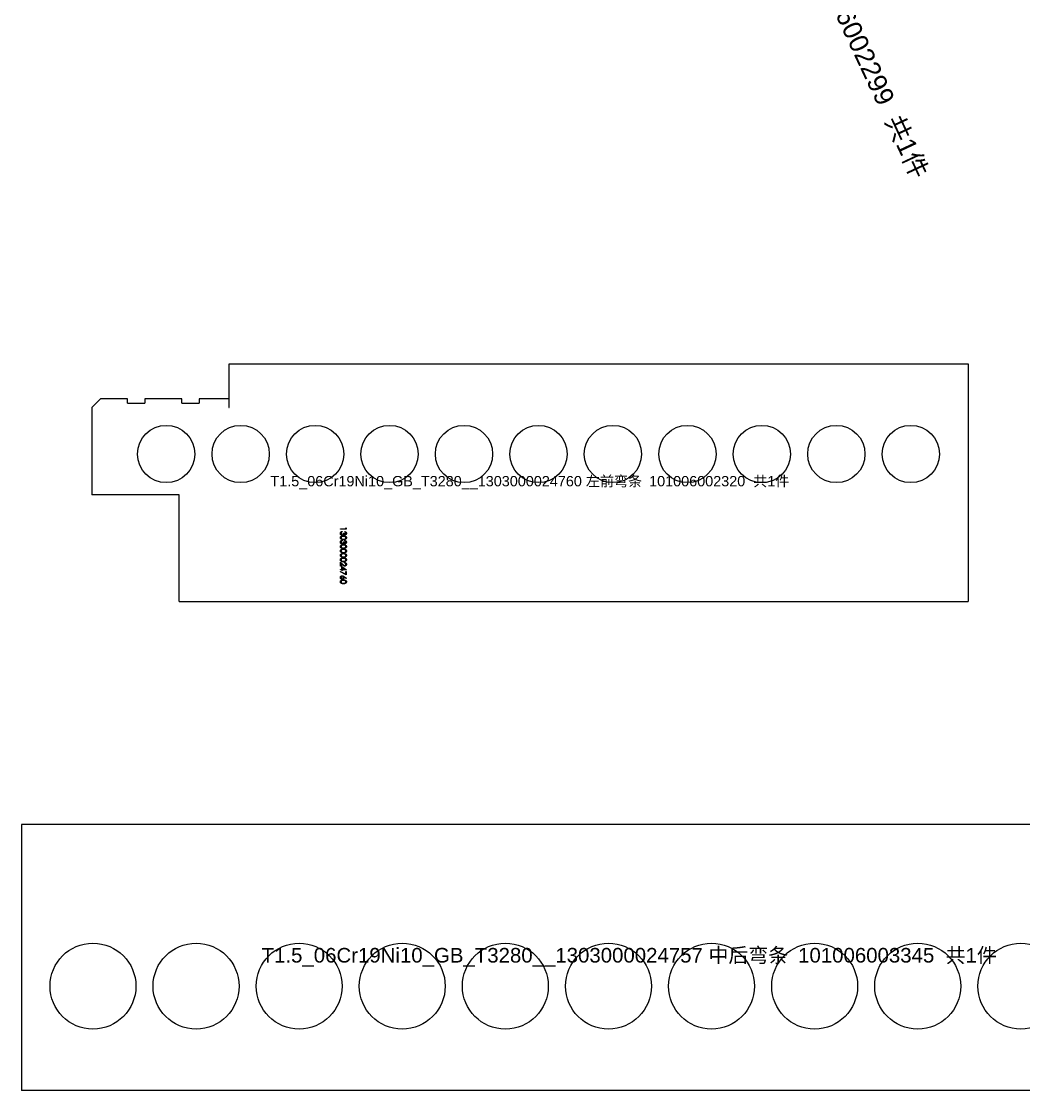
# Model space of a CAD drawing. Extents: x -16 to 22649, y -4599 to 814.
# Drawn here: x 364.2 to 714.2, y -1834.9 to -1461.6 of the extents above; entities that cross this region are included whole.
import ezdxf

# ---------------------------------------------------------------- set-up
doc = ezdxf.new("R2010")
doc.units = 0
doc.header["$MEASUREMENT"] = 0
doc.linetypes.add('CENTERX2', pattern=[20.32, 12.7, -2.54, 2.54, -2.54])
doc.layers.get('0').update_dxf_attribs({"linetype": 'CONTINUOUS'})
for name, color, linetype in [('1', 6, 'CENTERX2'), ('S1', 7, 'CONTINUOUS'), ('SLD-0', 7, 'CONTINUOUS')]:
    doc.layers.add(name, color=color, linetype=linetype)
doc.styles.get("Standard").update_dxf_attribs({"font": 'arial.ttf'})

# ---------------------------------------------------------------- blocks, each defined once
blk = doc.blocks.new('1303000024773_前顶弯条_1010060')
at = {"layer": 'S1', "color": 3, "insert": (24.54, -11.44), "char_height": 6.6, "attachment_point": 5}
blk.add_mtext('T1.5_06Cr19Ni10_GB_T3280__1303000024773 {\\fSimSun|b0|i0|c134|p2;前顶弯条 }101006002299  {\\fSimSun|b0|i0|c134|p2;共}1{\\fSimSun|b0|i0|c134|p2;件}', dxfattribs=at)
blk = doc.blocks.new('1303000024757_中后弯条_1010060')
at = {"layer": 'SLD-0', "linetype": 'CONTINUOUS'}
for p, q in [((-212.25, 35), (-212.25, -57.96)), ((181.75, 35), (-212.25, 35)), ((164.25, -57.96), (-212.25, -57.96))]:
    blk.add_line(p, q, dxfattribs=at)
for centre in [(-187.25, -21.48), (-151.25, -21.48), (-115.25, -21.48), (-79.25, -21.48), (-43.25, -21.48), (-7.25, -21.48), (28.75, -21.48), (64.75, -21.48), (100.75, -21.48), (136.75, -21.48)]:
    blk.add_circle(centre, 15, dxfattribs=at)
at = {"layer": 'S1', "color": 3, "insert": (0, -11.43), "char_height": 5.1, "attachment_point": 5}
blk.add_mtext('T1.5_06Cr19Ni10_GB_T3280__1303000024757 {\\fSimSun|b0|i0|c134|p2;中后弯条 }101006003345  {\\fSimSun|b0|i0|c134|p2;共}1{\\fSimSun|b0|i0|c134|p2;件}', dxfattribs=at)
blk = doc.blocks.new('1303000024760_左前弯条_1010060')
at = {"layer": '1', "color": 6, "linetype": 'CONTINUOUS', "flags": 128}
for points in [[(-64.58, -10.8), (-64.58, -10.62), (-64.58, -10.62), (-64.52, -10.64), (-64.46, -10.66), (-64.41, -10.68), (-64.36, -10.71), (-64.31, -10.73), (-64.27, -10.77), (-64.23, -10.8), (-64.2, -10.84), (-64.17, -10.88), (-64.14, -10.92), (-64.12, -10.97), (-64.1, -11.01), (-64.09, -11.06), (-64.07, -11.11), (-64.07, -11.16), (-64.07, -11.22), (-64.07, -11.22), (-64.07, -11.3), (-64.08, -11.37), (-64.11, -11.44), (-64.14, -11.51), (-64.18, -11.58), (-64.22, -11.64), (-64.27, -11.69), (-64.33, -11.73), (-64.39, -11.76), (-64.46, -11.78), (-64.52, -11.8), (-64.59, -11.8), (-64.59, -11.8), (-64.65, -11.8), (-64.71, -11.79), (-64.77, -11.77), (-64.82, -11.74), (-64.87, -11.71), (-64.91, -11.67), (-64.96, -11.62), (-65, -11.57), (-65, -11.57), (-65.03, -11.63), (-65.07, -11.69), (-65.12, -11.74), (-65.17, -11.79), (-65.17, -11.79), (-65.21, -11.81), (-65.25, -11.84), (-65.29, -11.86), (-65.34, -11.88), (-65.38, -11.89), (-65.43, -11.9), (-65.47, -11.9), (-65.52, -11.91), (-65.52, -11.91), (-65.61, -11.9), (-65.69, -11.88), (-65.77, -11.85), (-65.85, -11.81), (-65.92, -11.76), (-65.98, -11.71), (-66.04, -11.64), (-66.08, -11.57), (-66.12, -11.48), (-66.15, -11.4), (-66.16, -11.31), (-66.17, -11.21), (-66.17, -11.21), (-66.17, -11.15), (-66.16, -11.09), (-66.15, -11.03), (-66.13, -10.97), (-66.11, -10.92), (-66.08, -10.87), (-66.05, -10.82), (-66.02, -10.78), (-65.98, -10.73), (-65.94, -10.7), (-65.89, -10.66), (-65.83, -10.63), (-65.78, -10.6), (-65.72, -10.58), (-65.65, -10.56), (-65.58, -10.55), (-65.58, -10.55), (-65.58, -10.73), (-65.58, -10.73), (-65.63, -10.74), (-65.67, -10.76), (-65.71, -10.77), (-65.74, -10.79), (-65.78, -10.81), (-65.81, -10.83), (-65.83, -10.86), (-65.86, -10.88), (-65.86, -10.88), (-65.88, -10.92), (-65.9, -10.95), (-65.92, -10.99), (-65.94, -11.03), (-65.95, -11.07), (-65.96, -11.12), (-65.96, -11.17), (-65.96, -11.22), (-65.96, -11.22), (-65.96, -11.27), (-65.96, -11.33), (-65.95, -11.38), (-65.93, -11.42), (-65.91, -11.47), (-65.89, -11.51), (-65.87, -11.55), (-65.84, -11.59), (-65.8, -11.62), (-65.77, -11.65), (-65.74, -11.67), (-65.7, -11.69), (-65.66, -11.71), (-65.62, -11.72), (-65.58, -11.72), (-65.54, -11.73), (-65.54, -11.73), (-65.48, -11.72), (-65.43, -11.71), (-65.38, -11.69), (-65.33, -11.66), (-65.28, -11.62), (-65.24, -11.58), (-65.21, -11.53), (-65.18, -11.47), (-65.17, -11.44), (-65.16, -11.4), (-65.15, -11.37), (-65.14, -11.32), (-65.13, -11.28), (-65.13, -11.22), (-65.12, -11.17), (-65.12, -11.11), (-65.12, -11.11), (-64.91, -11.11), (-64.91, -11.11), (-64.91, -11.18), (-64.9, -11.25), (-64.89, -11.32), (-64.87, -11.39), (-64.84, -11.44), (-64.81, -11.49), (-64.78, -11.53), (-64.74, -11.57), (-64.71, -11.59), (-64.67, -11.61), (-64.63, -11.62), (-64.59, -11.62), (-64.59, -11.62), (-64.55, -11.62), (-64.52, -11.62), (-64.49, -11.61), (-64.47, -11.59), (-64.44, -11.58), (-64.41, -11.56), (-64.39, -11.54), (-64.36, -11.51), (-64.34, -11.48), (-64.32, -11.45), (-64.31, -11.42), (-64.29, -11.38), (-64.28, -11.34), (-64.28, -11.3), (-64.27, -11.26), (-64.27, -11.22), (-64.27, -11.22), (-64.28, -11.15), (-64.29, -11.09), (-64.31, -11.03), (-64.34, -10.98), (-64.36, -10.95), (-64.38, -10.93), (-64.41, -10.9), (-64.44, -10.88), (-64.47, -10.86), (-64.5, -10.84), (-64.54, -10.82), (-64.58, -10.8)], [(-64.12, -9.43), (-64.12, -9.8), (-64.12, -9.8), (-66.12, -9.8), (-66.12, -9.8), (-66.12, -9.62), (-66.12, -9.62), (-64.32, -9.62), (-64.32, -9.62), (-64.32, -9.32), (-64.32, -9.32), (-64.12, -9.43)], [(-65.12, -12.08), (-65.02, -12.09), (-64.93, -12.09), (-64.85, -12.1), (-64.77, -12.11), (-64.69, -12.12), (-64.63, -12.13), (-64.56, -12.15), (-64.51, -12.17), (-64.45, -12.19), (-64.4, -12.22), (-64.36, -12.24), (-64.32, -12.27), (-64.28, -12.3), (-64.24, -12.34), (-64.21, -12.37), (-64.18, -12.41), (-64.15, -12.45), (-64.13, -12.49), (-64.11, -12.53), (-64.09, -12.57), (-64.08, -12.62), (-64.07, -12.66), (-64.07, -12.71), (-64.07, -12.75), (-64.07, -12.75), (-64.07, -12.8), (-64.07, -12.85), (-64.08, -12.89), (-64.09, -12.94), (-64.11, -12.98), (-64.13, -13.02), (-64.15, -13.06), (-64.18, -13.1), (-64.21, -13.14), (-64.24, -13.18), (-64.28, -13.21), (-64.32, -13.24), (-64.36, -13.27), (-64.41, -13.3), (-64.46, -13.33), (-64.52, -13.35), (-64.57, -13.37), (-64.64, -13.39), (-64.71, -13.41), (-64.78, -13.42), (-64.86, -13.43), (-64.94, -13.44), (-65.03, -13.44), (-65.12, -13.44), (-65.12, -13.44), (-65.21, -13.44), (-65.3, -13.44), (-65.38, -13.43), (-65.46, -13.42), (-65.53, -13.41), (-65.6, -13.39), (-65.66, -13.37), (-65.72, -13.35), (-65.77, -13.33), (-65.82, -13.3), (-65.87, -13.28), (-65.91, -13.25), (-65.95, -13.21), (-65.99, -13.18), (-66.03, -13.14), (-66.06, -13.11), (-66.08, -13.06), (-66.11, -13.02), (-66.12, -12.98), (-66.14, -12.94), (-66.15, -12.89), (-66.16, -12.85), (-66.17, -12.8), (-66.17, -12.75), (-66.17, -12.75), (-66.17, -12.71), (-66.16, -12.66), (-66.15, -12.62), (-66.14, -12.57), (-66.13, -12.53), (-66.11, -12.49), (-66.08, -12.45), (-66.06, -12.41), (-66.03, -12.37), (-66, -12.34), (-65.96, -12.3), (-65.92, -12.27), (-65.88, -12.24), (-65.83, -12.22), (-65.78, -12.19), (-65.73, -12.17), (-65.67, -12.15), (-65.61, -12.13), (-65.54, -12.12), (-65.47, -12.11), (-65.39, -12.1), (-65.3, -12.09), (-65.21, -12.09), (-65.12, -12.08)], [(-64.58, -13.88), (-64.58, -13.7), (-64.58, -13.7), (-64.52, -13.72), (-64.46, -13.73), (-64.41, -13.76), (-64.36, -13.78), (-64.31, -13.81), (-64.27, -13.84), (-64.23, -13.88), (-64.2, -13.92), (-64.17, -13.96), (-64.14, -14), (-64.12, -14.04), (-64.1, -14.09), (-64.09, -14.14), (-64.07, -14.19), (-64.07, -14.24), (-64.07, -14.3), (-64.07, -14.3), (-64.07, -14.37), (-64.08, -14.45), (-64.11, -14.52), (-64.14, -14.59), (-64.18, -14.66), (-64.22, -14.71), (-64.27, -14.76), (-64.33, -14.8), (-64.39, -14.84), (-64.46, -14.86), (-64.52, -14.87), (-64.59, -14.88), (-64.59, -14.88), (-64.65, -14.88), (-64.71, -14.87), (-64.77, -14.85), (-64.82, -14.82), (-64.87, -14.79), (-64.91, -14.75), (-64.96, -14.7), (-65, -14.65), (-65, -14.65), (-65.03, -14.71), (-65.07, -14.77), (-65.12, -14.82), (-65.17, -14.86), (-65.17, -14.86), (-65.21, -14.89), (-65.25, -14.91), (-65.29, -14.94), (-65.34, -14.95), (-65.38, -14.97), (-65.43, -14.97), (-65.47, -14.98), (-65.52, -14.98), (-65.52, -14.98), (-65.61, -14.98), (-65.69, -14.96), (-65.77, -14.93), (-65.85, -14.89), (-65.92, -14.84), (-65.98, -14.78), (-66.04, -14.72), (-66.08, -14.64), (-66.12, -14.56), (-66.15, -14.48), (-66.16, -14.39), (-66.17, -14.29), (-66.17, -14.29), (-66.17, -14.23), (-66.16, -14.16), (-66.15, -14.11), (-66.13, -14.05), (-66.11, -14), (-66.08, -13.95), (-66.05, -13.9), (-66.02, -13.85), (-65.98, -13.81), (-65.94, -13.77), (-65.89, -13.74), (-65.83, -13.71), (-65.78, -13.68), (-65.72, -13.66), (-65.65, -13.64), (-65.58, -13.62), (-65.58, -13.62), (-65.58, -13.8), (-65.58, -13.8), (-65.63, -13.82), (-65.67, -13.83), (-65.71, -13.85), (-65.74, -13.87), (-65.78, -13.89), (-65.81, -13.91), (-65.83, -13.93), (-65.86, -13.96), (-65.86, -13.96), (-65.88, -13.99), (-65.9, -14.03), (-65.92, -14.07), (-65.94, -14.11), (-65.95, -14.15), (-65.96, -14.2), (-65.96, -14.24), (-65.96, -14.29), (-65.96, -14.29), (-65.96, -14.35), (-65.96, -14.4), (-65.95, -14.45), (-65.93, -14.5), (-65.91, -14.55), (-65.89, -14.59), (-65.87, -14.63), (-65.84, -14.66), (-65.8, -14.7), (-65.77, -14.72), (-65.74, -14.75), (-65.7, -14.77), (-65.66, -14.78), (-65.62, -14.79), (-65.58, -14.8), (-65.54, -14.8), (-65.54, -14.8), (-65.48, -14.8), (-65.43, -14.79), (-65.38, -14.76), (-65.33, -14.73), (-65.28, -14.7), (-65.24, -14.65), (-65.21, -14.6), (-65.18, -14.55), (-65.17, -14.52), (-65.16, -14.48), (-65.15, -14.44), (-65.14, -14.4), (-65.13, -14.35), (-65.13, -14.3), (-65.12, -14.25), (-65.12, -14.19), (-65.12, -14.19), (-64.91, -14.19), (-64.91, -14.19), (-64.91, -14.26), (-64.9, -14.33), (-64.89, -14.4), (-64.87, -14.46), (-64.84, -14.52), (-64.81, -14.57), (-64.78, -14.61), (-64.74, -14.64), (-64.71, -14.67), (-64.67, -14.69), (-64.63, -14.7), (-64.59, -14.7), (-64.59, -14.7), (-64.55, -14.7), (-64.52, -14.69), (-64.49, -14.68), (-64.47, -14.67), (-64.44, -14.66), (-64.41, -14.64), (-64.39, -14.61), (-64.36, -14.59), (-64.34, -14.56), (-64.32, -14.53), (-64.31, -14.49), (-64.29, -14.46), (-64.28, -14.42), (-64.28, -14.38), (-64.27, -14.34), (-64.27, -14.3), (-64.27, -14.3), (-64.28, -14.23), (-64.29, -14.17), (-64.31, -14.11), (-64.34, -14.05), (-64.36, -14.03), (-64.38, -14), (-64.41, -13.98), (-64.44, -13.96), (-64.47, -13.94), (-64.5, -13.92), (-64.54, -13.9), (-64.58, -13.88)], [(-65.12, -12.26), (-65.2, -12.26), (-65.27, -12.27), (-65.34, -12.27), (-65.41, -12.28), (-65.47, -12.29), (-65.52, -12.3), (-65.57, -12.31), (-65.62, -12.33), (-65.66, -12.34), (-65.7, -12.36), (-65.73, -12.38), (-65.77, -12.4), (-65.8, -12.42), (-65.83, -12.45), (-65.85, -12.48), (-65.88, -12.51), (-65.91, -12.57), (-65.94, -12.63), (-65.96, -12.69), (-65.96, -12.76), (-65.96, -12.76), (-65.96, -12.83), (-65.94, -12.89), (-65.92, -12.95), (-65.88, -13.01), (-65.86, -13.04), (-65.83, -13.07), (-65.8, -13.09), (-65.77, -13.11), (-65.74, -13.14), (-65.7, -13.15), (-65.66, -13.17), (-65.62, -13.19), (-65.62, -13.19), (-65.57, -13.21), (-65.51, -13.22), (-65.45, -13.23), (-65.39, -13.25), (-65.33, -13.25), (-65.26, -13.26), (-65.19, -13.26), (-65.12, -13.26), (-65.12, -13.26), (-65.05, -13.26), (-64.98, -13.26), (-64.91, -13.25), (-64.85, -13.25), (-64.79, -13.24), (-64.73, -13.23), (-64.68, -13.21), (-64.63, -13.2), (-64.59, -13.18), (-64.55, -13.16), (-64.51, -13.14), (-64.47, -13.12), (-64.44, -13.09), (-64.41, -13.07), (-64.38, -13.04), (-64.36, -13.01), (-64.32, -12.95), (-64.29, -12.89), (-64.28, -12.82), (-64.27, -12.76), (-64.27, -12.76), (-64.28, -12.69), (-64.29, -12.63), (-64.32, -12.57), (-64.36, -12.51), (-64.38, -12.48), (-64.41, -12.45), (-64.44, -12.43), (-64.47, -12.4), (-64.5, -12.38), (-64.54, -12.36), (-64.57, -12.34), (-64.62, -12.33), (-64.66, -12.31), (-64.71, -12.3), (-64.77, -12.29), (-64.83, -12.28), (-64.89, -12.27), (-64.96, -12.27), (-65.04, -12.26), (-65.12, -12.26)], [(-65.12, -15.16), (-65.02, -15.16), (-64.93, -15.17), (-64.85, -15.17), (-64.77, -15.18), (-64.69, -15.19), (-64.63, -15.21), (-64.56, -15.23), (-64.51, -15.25), (-64.45, -15.27), (-64.4, -15.29), (-64.36, -15.32), (-64.32, -15.35), (-64.28, -15.38), (-64.24, -15.41), (-64.21, -15.45), (-64.18, -15.48), (-64.15, -15.52), (-64.13, -15.56), (-64.11, -15.61), (-64.09, -15.65), (-64.08, -15.69), (-64.07, -15.74), (-64.07, -15.78), (-64.07, -15.83), (-64.07, -15.83), (-64.07, -15.88), (-64.07, -15.92), (-64.08, -15.97), (-64.09, -16.01), (-64.11, -16.06), (-64.13, -16.1), (-64.15, -16.14), (-64.18, -16.18), (-64.21, -16.22), (-64.24, -16.26), (-64.28, -16.29), (-64.32, -16.32), (-64.36, -16.35), (-64.41, -16.38), (-64.46, -16.41), (-64.52, -16.43), (-64.57, -16.45), (-64.64, -16.47), (-64.71, -16.48), (-64.78, -16.5), (-64.86, -16.51), (-64.94, -16.51), (-65.03, -16.52), (-65.12, -16.52), (-65.12, -16.52), (-65.21, -16.52), (-65.3, -16.51), (-65.38, -16.51), (-65.46, -16.5), (-65.53, -16.49), (-65.6, -16.47), (-65.66, -16.45), (-65.72, -16.43), (-65.77, -16.41), (-65.82, -16.38), (-65.87, -16.35), (-65.91, -16.32), (-65.95, -16.29), (-65.99, -16.26), (-66.03, -16.22), (-66.06, -16.18), (-66.08, -16.14), (-66.11, -16.1), (-66.12, -16.06), (-66.14, -16.01), (-66.15, -15.97), (-66.16, -15.92), (-66.17, -15.88), (-66.17, -15.83), (-66.17, -15.83), (-66.17, -15.78), (-66.16, -15.74), (-66.15, -15.69), (-66.14, -15.65), (-66.13, -15.61), (-66.11, -15.57), (-66.08, -15.53), (-66.06, -15.49), (-66.03, -15.45), (-66, -15.41), (-65.96, -15.38), (-65.92, -15.35), (-65.88, -15.32), (-65.83, -15.29), (-65.78, -15.27), (-65.73, -15.25), (-65.67, -15.23), (-65.61, -15.21), (-65.54, -15.2), (-65.47, -15.18), (-65.39, -15.17), (-65.3, -15.17), (-65.21, -15.16), (-65.12, -15.16)], [(-65.12, -16.7), (-65.02, -16.7), (-64.93, -16.71), (-64.85, -16.71), (-64.77, -16.72), (-64.69, -16.73), (-64.63, -16.75), (-64.56, -16.76), (-64.51, -16.78), (-64.45, -16.81), (-64.4, -16.83), (-64.36, -16.86), (-64.32, -16.89), (-64.28, -16.92), (-64.24, -16.95), (-64.21, -16.99), (-64.18, -17.02), (-64.15, -17.06), (-64.13, -17.1), (-64.11, -17.14), (-64.09, -17.19), (-64.08, -17.23), (-64.07, -17.28), (-64.07, -17.32), (-64.07, -17.37), (-64.07, -17.37), (-64.07, -17.42), (-64.07, -17.46), (-64.08, -17.51), (-64.09, -17.55), (-64.11, -17.6), (-64.13, -17.64), (-64.15, -17.68), (-64.18, -17.72), (-64.21, -17.76), (-64.24, -17.79), (-64.28, -17.83), (-64.32, -17.86), (-64.36, -17.89), (-64.41, -17.92), (-64.46, -17.94), (-64.52, -17.97), (-64.57, -17.99), (-64.64, -18.01), (-64.71, -18.02), (-64.78, -18.04), (-64.86, -18.05), (-64.94, -18.05), (-65.03, -18.06), (-65.12, -18.06), (-65.12, -18.06), (-65.21, -18.06), (-65.3, -18.05), (-65.38, -18.05), (-65.46, -18.04), (-65.53, -18.02), (-65.6, -18.01), (-65.66, -17.99), (-65.72, -17.97), (-65.77, -17.95), (-65.82, -17.92), (-65.87, -17.89), (-65.91, -17.86), (-65.95, -17.83), (-65.99, -17.8), (-66.03, -17.76), (-66.06, -17.72), (-66.08, -17.68), (-66.11, -17.64), (-66.12, -17.6), (-66.14, -17.55), (-66.15, -17.51), (-66.16, -17.46), (-66.17, -17.42), (-66.17, -17.37), (-66.17, -17.37), (-66.17, -17.32), (-66.16, -17.28), (-66.15, -17.23), (-66.14, -17.19), (-66.13, -17.15), (-66.11, -17.1), (-66.08, -17.06), (-66.06, -17.02), (-66.03, -16.99), (-66, -16.95), (-65.96, -16.92), (-65.92, -16.89), (-65.88, -16.86), (-65.83, -16.83), (-65.78, -16.81), (-65.73, -16.79), (-65.67, -16.77), (-65.61, -16.75), (-65.54, -16.73), (-65.47, -16.72), (-65.39, -16.71), (-65.3, -16.71), (-65.21, -16.7), (-65.12, -16.7)], [(-65.12, -18.24), (-65.02, -18.24), (-64.93, -18.24), (-64.85, -18.25), (-64.77, -18.26), (-64.69, -18.27), (-64.63, -18.29), (-64.56, -18.3), (-64.51, -18.32), (-64.45, -18.35), (-64.4, -18.37), (-64.36, -18.4), (-64.32, -18.43), (-64.28, -18.46), (-64.24, -18.49), (-64.21, -18.52), (-64.18, -18.56), (-64.15, -18.6), (-64.13, -18.64), (-64.11, -18.68), (-64.09, -18.73), (-64.08, -18.77), (-64.07, -18.81), (-64.07, -18.86), (-64.07, -18.91), (-64.07, -18.91), (-64.07, -18.95), (-64.07, -19), (-64.08, -19.05), (-64.09, -19.09), (-64.11, -19.13), (-64.13, -19.18), (-64.15, -19.22), (-64.18, -19.26), (-64.21, -19.3), (-64.24, -19.33), (-64.28, -19.37), (-64.32, -19.4), (-64.36, -19.43), (-64.41, -19.46), (-64.46, -19.48), (-64.52, -19.51), (-64.57, -19.53), (-64.64, -19.55), (-64.71, -19.56), (-64.78, -19.57), (-64.86, -19.58), (-64.94, -19.59), (-65.03, -19.6), (-65.12, -19.6), (-65.12, -19.6), (-65.21, -19.6), (-65.3, -19.59), (-65.38, -19.58), (-65.46, -19.57), (-65.53, -19.56), (-65.6, -19.55), (-65.66, -19.53), (-65.72, -19.51), (-65.77, -19.48), (-65.82, -19.46), (-65.87, -19.43), (-65.91, -19.4), (-65.95, -19.37), (-65.99, -19.33), (-66.03, -19.3), (-66.06, -19.26), (-66.08, -19.22), (-66.11, -19.18), (-66.12, -19.14), (-66.14, -19.09), (-66.15, -19.05), (-66.16, -19), (-66.17, -18.95), (-66.17, -18.91), (-66.17, -18.91), (-66.17, -18.86), (-66.16, -18.81), (-66.15, -18.77), (-66.14, -18.73), (-66.13, -18.68), (-66.11, -18.64), (-66.08, -18.6), (-66.06, -18.56), (-66.03, -18.53), (-66, -18.49), (-65.96, -18.46), (-65.92, -18.43), (-65.88, -18.4), (-65.83, -18.37), (-65.78, -18.35), (-65.73, -18.32), (-65.67, -18.3), (-65.61, -18.29), (-65.54, -18.27), (-65.47, -18.26), (-65.39, -18.25), (-65.3, -18.24), (-65.21, -18.24), (-65.12, -18.24)], [(-65.12, -15.34), (-65.2, -15.34), (-65.27, -15.35), (-65.34, -15.35), (-65.41, -15.36), (-65.47, -15.37), (-65.52, -15.38), (-65.57, -15.39), (-65.62, -15.4), (-65.66, -15.42), (-65.7, -15.44), (-65.73, -15.46), (-65.77, -15.48), (-65.8, -15.5), (-65.83, -15.53), (-65.85, -15.55), (-65.88, -15.58), (-65.91, -15.64), (-65.94, -15.71), (-65.96, -15.77), (-65.96, -15.84), (-65.96, -15.84), (-65.96, -15.9), (-65.94, -15.97), (-65.92, -16.03), (-65.88, -16.09), (-65.86, -16.12), (-65.83, -16.14), (-65.8, -16.17), (-65.77, -16.19), (-65.74, -16.21), (-65.7, -16.23), (-65.66, -16.25), (-65.62, -16.27), (-65.62, -16.27), (-65.57, -16.28), (-65.51, -16.3), (-65.45, -16.31), (-65.39, -16.32), (-65.33, -16.33), (-65.26, -16.34), (-65.19, -16.34), (-65.12, -16.34), (-65.12, -16.34), (-65.05, -16.34), (-64.98, -16.34), (-64.91, -16.33), (-64.85, -16.32), (-64.79, -16.31), (-64.73, -16.3), (-64.68, -16.29), (-64.63, -16.27), (-64.59, -16.26), (-64.55, -16.24), (-64.51, -16.22), (-64.47, -16.19), (-64.44, -16.17), (-64.41, -16.14), (-64.38, -16.12), (-64.36, -16.09), (-64.32, -16.03), (-64.29, -15.97), (-64.28, -15.9), (-64.27, -15.84), (-64.27, -15.84), (-64.28, -15.77), (-64.29, -15.71), (-64.32, -15.64), (-64.36, -15.58), (-64.38, -15.55), (-64.41, -15.53), (-64.44, -15.5), (-64.47, -15.48), (-64.5, -15.46), (-64.54, -15.44), (-64.57, -15.42), (-64.62, -15.4), (-64.66, -15.39), (-64.71, -15.38), (-64.77, -15.37), (-64.83, -15.36), (-64.89, -15.35), (-64.96, -15.35), (-65.04, -15.34), (-65.12, -15.34)], [(-65.12, -16.88), (-65.2, -16.88), (-65.27, -16.88), (-65.34, -16.89), (-65.41, -16.89), (-65.47, -16.9), (-65.52, -16.91), (-65.57, -16.93), (-65.62, -16.94), (-65.66, -16.96), (-65.7, -16.98), (-65.73, -16.99), (-65.77, -17.02), (-65.8, -17.04), (-65.83, -17.07), (-65.85, -17.09), (-65.88, -17.12), (-65.91, -17.18), (-65.94, -17.24), (-65.96, -17.31), (-65.96, -17.37), (-65.96, -17.37), (-65.96, -17.44), (-65.94, -17.5), (-65.92, -17.57), (-65.88, -17.63), (-65.86, -17.65), (-65.83, -17.68), (-65.8, -17.71), (-65.77, -17.73), (-65.74, -17.75), (-65.7, -17.77), (-65.66, -17.79), (-65.62, -17.8), (-65.62, -17.8), (-65.57, -17.82), (-65.51, -17.84), (-65.45, -17.85), (-65.39, -17.86), (-65.33, -17.87), (-65.26, -17.87), (-65.19, -17.88), (-65.12, -17.88), (-65.12, -17.88), (-65.05, -17.88), (-64.98, -17.88), (-64.91, -17.87), (-64.85, -17.86), (-64.79, -17.85), (-64.73, -17.84), (-64.68, -17.83), (-64.63, -17.81), (-64.59, -17.79), (-64.55, -17.78), (-64.51, -17.75), (-64.47, -17.73), (-64.44, -17.71), (-64.41, -17.68), (-64.38, -17.65), (-64.36, -17.63), (-64.32, -17.57), (-64.29, -17.5), (-64.28, -17.44), (-64.27, -17.37), (-64.27, -17.37), (-64.28, -17.31), (-64.29, -17.24), (-64.32, -17.18), (-64.36, -17.12), (-64.38, -17.09), (-64.41, -17.07), (-64.44, -17.04), (-64.47, -17.02), (-64.5, -17), (-64.54, -16.98), (-64.57, -16.96), (-64.62, -16.94), (-64.66, -16.93), (-64.71, -16.91), (-64.77, -16.9), (-64.83, -16.9), (-64.89, -16.89), (-64.96, -16.88), (-65.04, -16.88), (-65.12, -16.88)], [(-65.12, -18.42), (-65.2, -18.42), (-65.27, -18.42), (-65.34, -18.43), (-65.41, -18.43), (-65.47, -18.44), (-65.52, -18.45), (-65.57, -18.46), (-65.62, -18.48), (-65.66, -18.5), (-65.7, -18.51), (-65.73, -18.53), (-65.77, -18.55), (-65.8, -18.58), (-65.83, -18.6), (-65.85, -18.63), (-65.88, -18.66), (-65.91, -18.72), (-65.94, -18.78), (-65.96, -18.85), (-65.96, -18.91), (-65.96, -18.91), (-65.96, -18.98), (-65.94, -19.04), (-65.92, -19.11), (-65.88, -19.16), (-65.86, -19.19), (-65.83, -19.22), (-65.8, -19.24), (-65.77, -19.27), (-65.74, -19.29), (-65.7, -19.31), (-65.66, -19.33), (-65.62, -19.34), (-65.62, -19.34), (-65.57, -19.36), (-65.51, -19.38), (-65.45, -19.39), (-65.39, -19.4), (-65.33, -19.41), (-65.26, -19.41), (-65.19, -19.42), (-65.12, -19.42), (-65.12, -19.42), (-65.05, -19.42), (-64.98, -19.41), (-64.91, -19.41), (-64.85, -19.4), (-64.79, -19.39), (-64.73, -19.38), (-64.68, -19.37), (-64.63, -19.35), (-64.59, -19.33), (-64.55, -19.31), (-64.51, -19.29), (-64.47, -19.27), (-64.44, -19.25), (-64.41, -19.22), (-64.38, -19.19), (-64.36, -19.16), (-64.32, -19.1), (-64.29, -19.04), (-64.28, -18.98), (-64.27, -18.91), (-64.27, -18.91), (-64.28, -18.85), (-64.29, -18.78), (-64.32, -18.72), (-64.36, -18.66), (-64.38, -18.63), (-64.41, -18.6), (-64.44, -18.58), (-64.47, -18.56), (-64.5, -18.53), (-64.54, -18.51), (-64.57, -18.5), (-64.62, -18.48), (-64.66, -18.47), (-64.71, -18.45), (-64.77, -18.44), (-64.83, -18.43), (-64.89, -18.43), (-64.96, -18.42), (-65.04, -18.42), (-65.12, -18.42)], [(-65.12, -19.78), (-65.02, -19.78), (-64.93, -19.78), (-64.85, -19.79), (-64.77, -19.8), (-64.69, -19.81), (-64.63, -19.82), (-64.56, -19.84), (-64.51, -19.86), (-64.45, -19.88), (-64.4, -19.91), (-64.36, -19.93), (-64.32, -19.96), (-64.28, -19.99), (-64.24, -20.03), (-64.21, -20.06), (-64.18, -20.1), (-64.15, -20.14), (-64.13, -20.18), (-64.11, -20.22), (-64.09, -20.26), (-64.08, -20.31), (-64.07, -20.35), (-64.07, -20.4), (-64.07, -20.45), (-64.07, -20.45), (-64.07, -20.49), (-64.07, -20.54), (-64.08, -20.59), (-64.09, -20.63), (-64.11, -20.67), (-64.13, -20.72), (-64.15, -20.76), (-64.18, -20.8), (-64.21, -20.83), (-64.24, -20.87), (-64.28, -20.9), (-64.32, -20.94), (-64.36, -20.97), (-64.41, -20.99), (-64.46, -21.02), (-64.52, -21.04), (-64.57, -21.07), (-64.64, -21.08), (-64.71, -21.1), (-64.78, -21.11), (-64.86, -21.12), (-64.94, -21.13), (-65.03, -21.13), (-65.12, -21.14), (-65.12, -21.14), (-65.21, -21.13), (-65.3, -21.13), (-65.38, -21.12), (-65.46, -21.11), (-65.53, -21.1), (-65.6, -21.09), (-65.66, -21.07), (-65.72, -21.05), (-65.77, -21.02), (-65.82, -21), (-65.87, -20.97), (-65.91, -20.94), (-65.95, -20.91), (-65.99, -20.87), (-66.03, -20.84), (-66.06, -20.8), (-66.08, -20.76), (-66.11, -20.72), (-66.12, -20.67), (-66.14, -20.63), (-66.15, -20.59), (-66.16, -20.54), (-66.17, -20.49), (-66.17, -20.45), (-66.17, -20.45), (-66.17, -20.4), (-66.16, -20.35), (-66.15, -20.31), (-66.14, -20.26), (-66.13, -20.22), (-66.11, -20.18), (-66.08, -20.14), (-66.06, -20.1), (-66.03, -20.06), (-66, -20.03), (-65.96, -20), (-65.92, -19.97), (-65.88, -19.94), (-65.83, -19.91), (-65.78, -19.89), (-65.73, -19.86), (-65.67, -19.84), (-65.61, -19.82), (-65.54, -19.81), (-65.47, -19.8), (-65.39, -19.79), (-65.3, -19.78), (-65.21, -19.78), (-65.12, -19.78)], [(-64.73, -21.57), (-64.73, -21.39), (-64.73, -21.39), (-64.66, -21.4), (-64.59, -21.41), (-64.53, -21.42), (-64.47, -21.44), (-64.41, -21.47), (-64.35, -21.5), (-64.3, -21.54), (-64.25, -21.59), (-64.21, -21.63), (-64.17, -21.68), (-64.14, -21.74), (-64.11, -21.79), (-64.09, -21.85), (-64.08, -21.91), (-64.07, -21.98), (-64.07, -22.04), (-64.07, -22.04), (-64.07, -22.11), (-64.08, -22.17), (-64.09, -22.23), (-64.11, -22.29), (-64.14, -22.34), (-64.17, -22.39), (-64.2, -22.44), (-64.24, -22.48), (-64.29, -22.52), (-64.34, -22.55), (-64.39, -22.58), (-64.44, -22.61), (-64.49, -22.63), (-64.54, -22.64), (-64.6, -22.65), (-64.66, -22.65), (-64.66, -22.65), (-64.74, -22.64), (-64.82, -22.63), (-64.9, -22.6), (-64.98, -22.57), (-65.02, -22.54), (-65.06, -22.51), (-65.1, -22.48), (-65.15, -22.44), (-65.2, -22.4), (-65.26, -22.35), (-65.32, -22.3), (-65.38, -22.24), (-65.38, -22.24), (-65.91, -21.74), (-65.91, -21.74), (-65.91, -22.67), (-65.91, -22.67), (-66.12, -22.67), (-66.12, -22.67), (-66.12, -21.32), (-66.12, -21.32), (-65.29, -22.09), (-65.29, -22.09), (-65.23, -22.15), (-65.18, -22.2), (-65.12, -22.24), (-65.08, -22.29), (-65.03, -22.32), (-64.99, -22.35), (-64.96, -22.38), (-64.93, -22.4), (-64.87, -22.43), (-64.8, -22.45), (-64.74, -22.46), (-64.68, -22.47), (-64.68, -22.47), (-64.64, -22.47), (-64.6, -22.46), (-64.56, -22.45), (-64.52, -22.44), (-64.49, -22.42), (-64.45, -22.4), (-64.42, -22.37), (-64.39, -22.34), (-64.36, -22.31), (-64.34, -22.28), (-64.32, -22.24), (-64.3, -22.2), (-64.29, -22.16), (-64.28, -22.12), (-64.27, -22.08), (-64.27, -22.04), (-64.27, -22.04), (-64.27, -21.99), (-64.28, -21.94), (-64.29, -21.9), (-64.3, -21.86), (-64.32, -21.82), (-64.34, -21.78), (-64.36, -21.75), (-64.39, -21.72), (-64.42, -21.69), (-64.46, -21.66), (-64.5, -21.64), (-64.54, -21.62), (-64.58, -21.6), (-64.63, -21.59), (-64.68, -21.58), (-64.73, -21.57)], [(-65.12, -19.96), (-65.2, -19.96), (-65.27, -19.96), (-65.34, -19.97), (-65.41, -19.97), (-65.47, -19.98), (-65.52, -19.99), (-65.57, -20), (-65.62, -20.02), (-65.66, -20.03), (-65.7, -20.05), (-65.73, -20.07), (-65.77, -20.09), (-65.8, -20.12), (-65.83, -20.14), (-65.85, -20.17), (-65.88, -20.2), (-65.91, -20.26), (-65.94, -20.32), (-65.96, -20.39), (-65.96, -20.45), (-65.96, -20.45), (-65.96, -20.52), (-65.94, -20.58), (-65.92, -20.64), (-65.88, -20.7), (-65.86, -20.73), (-65.83, -20.76), (-65.8, -20.78), (-65.77, -20.81), (-65.74, -20.83), (-65.7, -20.85), (-65.66, -20.86), (-65.62, -20.88), (-65.62, -20.88), (-65.57, -20.9), (-65.51, -20.91), (-65.45, -20.93), (-65.39, -20.94), (-65.33, -20.95), (-65.26, -20.95), (-65.19, -20.96), (-65.12, -20.96), (-65.12, -20.96), (-65.05, -20.96), (-64.98, -20.95), (-64.91, -20.95), (-64.85, -20.94), (-64.79, -20.93), (-64.73, -20.92), (-64.68, -20.9), (-64.63, -20.89), (-64.59, -20.87), (-64.55, -20.85), (-64.51, -20.83), (-64.47, -20.81), (-64.44, -20.78), (-64.41, -20.76), (-64.38, -20.73), (-64.36, -20.7), (-64.32, -20.64), (-64.29, -20.58), (-64.28, -20.52), (-64.27, -20.45), (-64.27, -20.45), (-64.28, -20.39), (-64.29, -20.32), (-64.32, -20.26), (-64.36, -20.2), (-64.38, -20.17), (-64.41, -20.14), (-64.44, -20.12), (-64.47, -20.09), (-64.5, -20.07), (-64.54, -20.05), (-64.57, -20.03), (-64.62, -20.02), (-64.66, -20), (-64.71, -19.99), (-64.77, -19.98), (-64.83, -19.97), (-64.89, -19.97), (-64.96, -19.96), (-65.04, -19.96), (-65.12, -19.96)], [(-64.12, -24.52), (-64.12, -25.75), (-64.12, -25.75), (-66.17, -24.7), (-66.17, -24.7), (-66.08, -24.54), (-66.08, -24.54), (-64.32, -25.45), (-64.32, -25.45), (-64.32, -24.52), (-64.32, -24.52), (-64.12, -24.52)], [(-64.07, -26.85), (-64.17, -26.99), (-64.17, -26.99), (-64.98, -26.46), (-64.98, -26.46), (-64.97, -26.57), (-64.96, -26.67), (-64.96, -26.67), (-64.97, -26.73), (-64.97, -26.79), (-64.99, -26.85), (-65.01, -26.9), (-65.03, -26.95), (-65.06, -27), (-65.09, -27.05), (-65.13, -27.09), (-65.18, -27.13), (-65.23, -27.17), (-65.27, -27.2), (-65.33, -27.22), (-65.38, -27.24), (-65.44, -27.25), (-65.49, -27.26), (-65.56, -27.26), (-65.56, -27.26), (-65.64, -27.26), (-65.72, -27.24), (-65.79, -27.22), (-65.87, -27.18), (-65.93, -27.14), (-65.99, -27.09), (-66.04, -27.03), (-66.09, -26.96), (-66.12, -26.88), (-66.15, -26.8), (-66.16, -26.72), (-66.17, -26.64), (-66.17, -26.64), (-66.16, -26.56), (-66.15, -26.48), (-66.12, -26.41), (-66.09, -26.33), (-66.05, -26.27), (-65.99, -26.21), (-65.93, -26.16), (-65.87, -26.11), (-65.79, -26.08), (-65.72, -26.05), (-65.64, -26.04), (-65.56, -26.03), (-65.56, -26.03), (-65.5, -26.04), (-65.43, -26.05), (-65.37, -26.06), (-65.3, -26.08), (-65.27, -26.1), (-65.23, -26.11), (-65.19, -26.13), (-65.15, -26.15), (-65.11, -26.17), (-65.07, -26.2), (-65.03, -26.23), (-64.98, -26.26), (-64.98, -26.26), (-64.07, -26.85)], [(-64.07, -23.95), (-64.07, -23.98), (-64.07, -23.98), (-65.45, -23.98), (-65.45, -23.98), (-65.45, -24.21), (-65.45, -24.21), (-65.66, -24.21), (-65.66, -24.21), (-65.66, -23.98), (-65.66, -23.98), (-66.12, -23.98), (-66.12, -23.98), (-66.12, -23.8), (-66.12, -23.8), (-65.66, -23.8), (-65.66, -23.8), (-65.66, -22.85), (-65.66, -22.85), (-64.07, -23.95)], [(-65.45, -23.8), (-64.58, -23.8), (-64.58, -23.8), (-65.45, -23.21), (-65.45, -23.21), (-65.45, -23.8)], [(-65.12, -27.47), (-65.02, -27.47), (-64.93, -27.47), (-64.85, -27.48), (-64.77, -27.49), (-64.69, -27.5), (-64.63, -27.52), (-64.56, -27.53), (-64.51, -27.55), (-64.45, -27.58), (-64.4, -27.6), (-64.36, -27.63), (-64.32, -27.66), (-64.28, -27.69), (-64.24, -27.72), (-64.21, -27.75), (-64.18, -27.79), (-64.15, -27.83), (-64.13, -27.87), (-64.11, -27.91), (-64.09, -27.96), (-64.08, -28), (-64.07, -28.04), (-64.07, -28.09), (-64.07, -28.14), (-64.07, -28.14), (-64.07, -28.19), (-64.07, -28.23), (-64.08, -28.28), (-64.09, -28.32), (-64.11, -28.37), (-64.13, -28.41), (-64.15, -28.45), (-64.18, -28.49), (-64.21, -28.53), (-64.24, -28.56), (-64.28, -28.6), (-64.32, -28.63), (-64.36, -28.66), (-64.41, -28.69), (-64.46, -28.71), (-64.52, -28.74), (-64.57, -28.76), (-64.64, -28.78), (-64.71, -28.79), (-64.78, -28.81), (-64.86, -28.82), (-64.94, -28.82), (-65.03, -28.83), (-65.12, -28.83), (-65.12, -28.83), (-65.21, -28.83), (-65.3, -28.82), (-65.38, -28.82), (-65.46, -28.81), (-65.53, -28.79), (-65.6, -28.78), (-65.66, -28.76), (-65.72, -28.74), (-65.77, -28.71), (-65.82, -28.69), (-65.87, -28.66), (-65.91, -28.63), (-65.95, -28.6), (-65.99, -28.56), (-66.03, -28.53), (-66.06, -28.49), (-66.08, -28.45), (-66.11, -28.41), (-66.12, -28.37), (-66.14, -28.32), (-66.15, -28.28), (-66.16, -28.23), (-66.17, -28.19), (-66.17, -28.14), (-66.17, -28.14), (-66.17, -28.09), (-66.16, -28.04), (-66.15, -28), (-66.14, -27.96), (-66.13, -27.91), (-66.11, -27.87), (-66.08, -27.83), (-66.06, -27.79), (-66.03, -27.76), (-66, -27.72), (-65.96, -27.69), (-65.92, -27.66), (-65.88, -27.63), (-65.83, -27.6), (-65.78, -27.58), (-65.73, -27.55), (-65.67, -27.53), (-65.61, -27.52), (-65.54, -27.5), (-65.47, -27.49), (-65.39, -27.48), (-65.3, -27.47), (-65.21, -27.47), (-65.12, -27.47)], [(-65.17, -26.63), (-65.17, -26.59), (-65.18, -26.54), (-65.19, -26.5), (-65.2, -26.46), (-65.21, -26.43), (-65.23, -26.39), (-65.26, -26.36), (-65.28, -26.33), (-65.31, -26.3), (-65.35, -26.28), (-65.38, -26.26), (-65.41, -26.24), (-65.45, -26.23), (-65.49, -26.22), (-65.53, -26.21), (-65.57, -26.21), (-65.57, -26.21), (-65.61, -26.21), (-65.65, -26.22), (-65.68, -26.23), (-65.72, -26.24), (-65.75, -26.26), (-65.79, -26.28), (-65.82, -26.31), (-65.85, -26.34), (-65.87, -26.37), (-65.9, -26.41), (-65.92, -26.44), (-65.93, -26.48), (-65.95, -26.52), (-65.96, -26.56), (-65.96, -26.6), (-65.96, -26.65), (-65.96, -26.65), (-65.96, -26.69), (-65.96, -26.74), (-65.95, -26.78), (-65.93, -26.82), (-65.92, -26.85), (-65.9, -26.89), (-65.87, -26.92), (-65.85, -26.96), (-65.82, -26.99), (-65.79, -27.01), (-65.75, -27.03), (-65.72, -27.05), (-65.68, -27.07), (-65.65, -27.08), (-65.61, -27.08), (-65.57, -27.08), (-65.57, -27.08), (-65.53, -27.08), (-65.49, -27.08), (-65.45, -27.07), (-65.41, -27.05), (-65.38, -27.03), (-65.35, -27.01), (-65.31, -26.98), (-65.28, -26.95), (-65.26, -26.92), (-65.23, -26.88), (-65.21, -26.85), (-65.2, -26.81), (-65.19, -26.77), (-65.18, -26.72), (-65.17, -26.68), (-65.17, -26.63)], [(-65.12, -27.65), (-65.2, -27.65), (-65.27, -27.65), (-65.34, -27.66), (-65.41, -27.66), (-65.47, -27.67), (-65.52, -27.68), (-65.57, -27.7), (-65.62, -27.71), (-65.66, -27.73), (-65.7, -27.74), (-65.73, -27.76), (-65.77, -27.79), (-65.8, -27.81), (-65.83, -27.83), (-65.85, -27.86), (-65.88, -27.89), (-65.91, -27.95), (-65.94, -28.01), (-65.96, -28.08), (-65.96, -28.14), (-65.96, -28.14), (-65.96, -28.21), (-65.94, -28.27), (-65.92, -28.34), (-65.88, -28.4), (-65.86, -28.42), (-65.83, -28.45), (-65.8, -28.48), (-65.77, -28.5), (-65.74, -28.52), (-65.7, -28.54), (-65.66, -28.56), (-65.62, -28.57), (-65.62, -28.57), (-65.57, -28.59), (-65.51, -28.61), (-65.45, -28.62), (-65.39, -28.63), (-65.33, -28.64), (-65.26, -28.64), (-65.19, -28.65), (-65.12, -28.65), (-65.12, -28.65), (-65.05, -28.65), (-64.98, -28.64), (-64.91, -28.64), (-64.85, -28.63), (-64.79, -28.62), (-64.73, -28.61), (-64.68, -28.6), (-64.63, -28.58), (-64.59, -28.56), (-64.55, -28.54), (-64.51, -28.52), (-64.47, -28.5), (-64.44, -28.48), (-64.41, -28.45), (-64.38, -28.42), (-64.36, -28.4), (-64.32, -28.33), (-64.29, -28.27), (-64.28, -28.21), (-64.27, -28.14), (-64.27, -28.14), (-64.28, -28.08), (-64.29, -28.01), (-64.32, -27.95), (-64.36, -27.89), (-64.38, -27.86), (-64.41, -27.84), (-64.44, -27.81), (-64.47, -27.79), (-64.5, -27.76), (-64.54, -27.74), (-64.57, -27.73), (-64.62, -27.71), (-64.66, -27.7), (-64.71, -27.68), (-64.77, -27.67), (-64.83, -27.66), (-64.89, -27.66), (-64.96, -27.65), (-65.04, -27.65), (-65.12, -27.65)]]:
    blk.add_lwpolyline(points, dxfattribs=at)
at = {"layer": 'SLD-0', "linetype": 'CONTINUOUS'}
for p, q in [((-105, 32.73), (-105, 47.96)), ((-105, 47.96), (153, 47.96)), ((153, 47.96), (153, -35)), ((-153, 32.73), (-150, 35.73)), ((-140.5, 35.73), (-150, 35.73)), ((-140.5, 34.23), (-140.5, 35.73)), ((-140.5, 34.23), (-134.5, 34.23)), ((-134.5, 35.73), (-134.5, 34.23)), ((-121.5, 35.73), (-134.5, 35.73)), ((-121.5, 34.23), (-121.5, 35.73)), ((-121.5, 34.23), (-115.5, 34.23)), ((-115.5, 35.73), (-115.5, 34.23)), ((-105.1, 35.73), (-115.5, 35.73)), ((-105.1, 35.73), (-105.1, 32.73)), ((-153, 32.73), (-153, 2.23)), ((-105.1, 32.73), (-105, 32.73)), ((-122.5, 2.23), (-153, 2.23)), ((-122.5, -35), (-122.5, 2.23)), ((-122.5, -35), (153, -35))]:
    blk.add_line(p, q, dxfattribs=at)
for centre in [(-127, 16.48), (-101, 16.48), (-75, 16.48), (-49, 16.48), (-23, 16.48), (3, 16.48), (29, 16.48), (55, 16.48), (81, 16.48), (107, 16.48), (133, 16.48)]:
    blk.add_circle(centre, 10, dxfattribs=at)
at = {"layer": 'S1', "color": 3, "insert": (0, 6.48), "char_height": 3.6, "attachment_point": 5}
blk.add_mtext('T1.5_06Cr19Ni10_GB_T3280__1303000024760 {\\fSimSun|b0|i0|c134|p2;左前弯条 }101006002320  {\\fSimSun|b0|i0|c134|p2;共}1{\\fSimSun|b0|i0|c134|p2;件}', dxfattribs=at)

msp = doc.modelspace()

# ---------------------------------------------------------------- block references
at = {"rotation": 295.0479565954807}
msp.add_blockref('1303000024773_前顶弯条_1010060', (607.22217, -1338.64412), dxfattribs=at)
for name, p in [('1303000024760_左前弯条_1010060', (541.79401, -1629.13195)), ('1303000024757_中后弯条_1010060', (576.47303, -1776.95161))]:
    msp.add_blockref(name, p)

doc.saveas('drawing.dxf')
